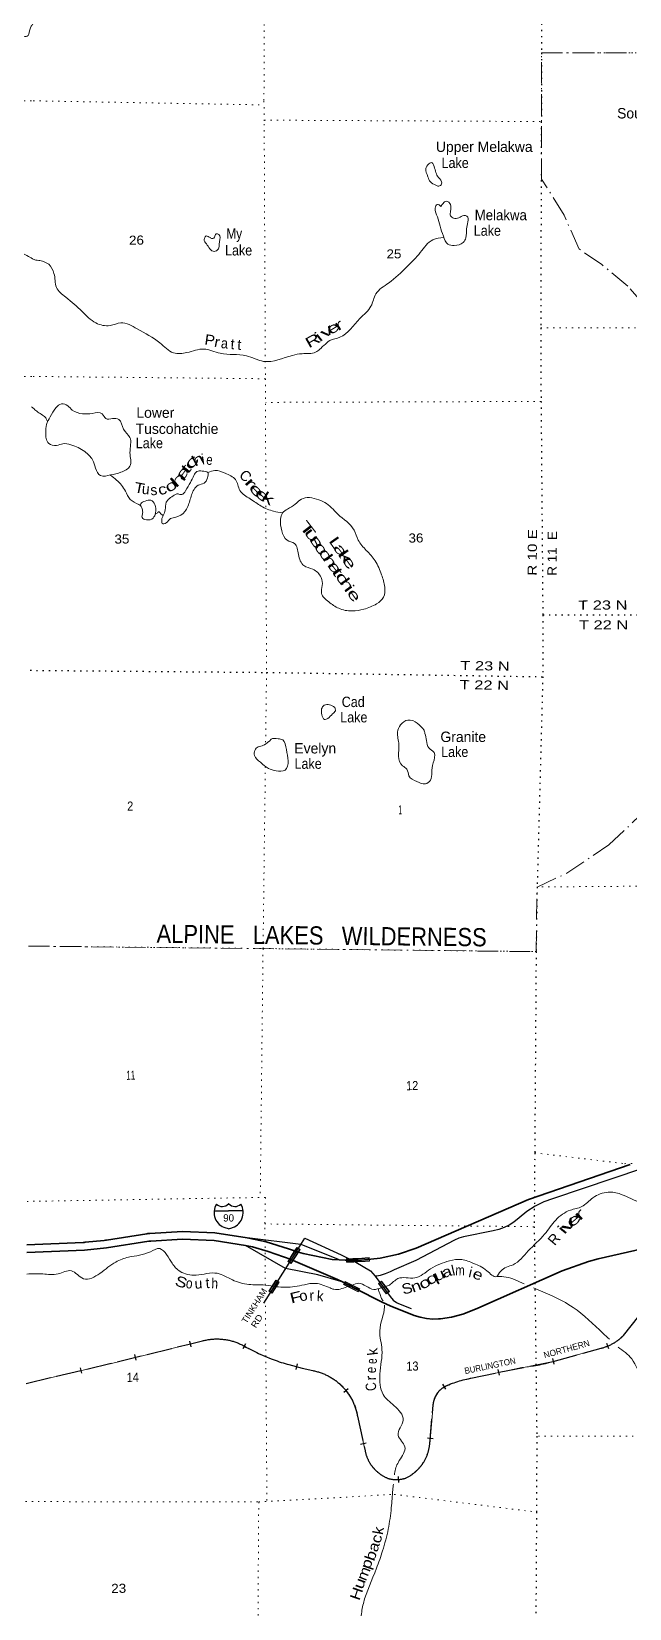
# Model space of a CAD drawing. Header units: feet. Extents: x -252966 to 4, y -183309 to 1368.
# Drawn here: x -124436 to -112947, y -44590 to -14257 of the extents above; entities that cross this region are included whole.
import ezdxf
from ezdxf.enums import TextEntityAlignment as Align

# ---------------------------------------------------------------- set-up
doc = ezdxf.new("R2010")
doc.units = ezdxf.units.FT
doc.header["$LTSCALE"] = 80
for name, pattern in [('DOT_DASHED', [7.7, 5, -1.2, 0.3, -1.2]), ('DOTTED', [1.5, 0.3, -1.2]), ('LONG_DASHED', [7.5, 6, -1.5])]:
    doc.linetypes.add(name, pattern=pattern)
for name, color, linetype, lineweight in [('15', 7, 'Continuous', 25), ('18', 7, 'Continuous', 35), ('19', 7, 'Continuous', 25), ('29', 7, 'Continuous', 25), ('30', 7, 'Continuous', 35), ('31', 7, 'Continuous', 13), ('34', 7, 'Continuous', 13), ('39', 7, 'Continuous', 13), ('41', 7, 'Continuous', 13), ('44', 7, 'DOT_DASHED', 13), ('55', 7, 'Continuous', 13), ('6', 7, 'DOTTED', 25), ('63', 7, 'Continuous', 25), ('7', 7, 'DOTTED', 13)]:
    doc.layers.add(name, color=color, linetype=linetype, lineweight=lineweight)

msp = doc.modelspace()

# ---------------------------------------------------------------- linework, layer by layer
at = {"layer": '15'}
for p, q in [((-120925.24, -36938.92), (-120648.83, -36938.92)), ((-120652.53, -36807.45), (-120649.63, -36804.54)), ((-120646.46, -36806.92), (-120649.89, -36804.54)), ((-120648.83, -37284.5), (-120712.72, -37266.54)), ((-120649.36, -37284.76), (-120585.73, -37266.02))]:
    msp.add_line(p, q, dxfattribs=at)
msp.add_lwpolyline([(-120373.47, -36938.92), (-120649.36, -36938.92), (-120648.83, -36938.92)], dxfattribs=at)
for centre, radius, start, end in [((-120622.61, -36974.02), 306.13, 148.44436, 254.43378), ((-120771.21, -36691.42), 165.66, 227.34246, 315.81166), ((-120527.52, -36691.42), 165.66, 224.18828, 312.69398), ((-120676.12, -36974.02), 306.13, 283.08085, 31.62485)]:
    msp.add_arc(centre, radius, start, end, dxfattribs=at)
at = {"layer": '18'}
for points in [[(-118523.35, -37883.33), (-118408.19, -37891.12), (-118380.84, -37892.97), (-118368.19, -37892.77), (-118142.64, -37889.28), (-118106.24, -37888.72), (-118102.64, -37888.53), (-118092.98, -37888.01), (-117737.16, -37848.48), (-117387.42, -37771.97), (-117047.59, -37659.33), (-114887.64, -36724.18), (-112932.74, -36051.06)], [(-124524.7, -37743.2), (-123415.67, -37698.02), (-122994.64, -37655.21), (-122179.25, -37527.72), (-122144.95, -37523.75), (-121536.35, -37487.22), (-120927.27, -37514.52), (-120324.37, -37605.33)], [(-124523.88, -37592.99), (-123445.58, -37549.11), (-123424.83, -37548.26), (-123405.58, -37546.31), (-123037.81, -37508.91), (-123015.43, -37506.64), (-122997.81, -37503.88), (-122222.42, -37382.65), (-122199.33, -37379.04), (-122182.42, -37377.08), (-122161.76, -37374.69), (-121537.49, -37337.23), (-120912.72, -37365.22), (-120294.3, -37458.38)], [(-119446.79, -37879.69), (-119889.63, -37722.77), (-120192.91, -37635.69), (-120324.37, -37605.33)], [(-119345.99, -37720.74), (-119495.7, -37670.86), (-119926.58, -37535.86), (-120294.3, -37458.38)], [(-118462.29, -38307.46), (-118203.15, -38440.5), (-117712.17, -38692.58), (-117530.29, -38775.8), (-117097.62, -38947.81), (-117083.4, -38952.6), (-116967.36, -38988.35), (-116848.21, -39011.77), (-116727.27, -39022.62), (-116619.03, -39020.96), (-116599.13, -39020.28), (-116579.03, -39017.64), (-116367.73, -38985.34), (-116148.88, -38927.97), (-115937.22, -38848.04), (-115861.67, -38816.55), (-114236.54, -38094.27), (-113734.47, -37914.96), (-113550.18, -37863.59), (-111716.25, -37445.51)], [(-118462.29, -38307.46), (-118556.01, -38259.33), (-119407.19, -37893.72), (-119446.79, -37879.69)], [(-118523.35, -37883.33), (-118657.64, -37874.24), (-119219.69, -37759.2), (-119305.44, -37734.25), (-119345.99, -37720.74)]]:
    msp.add_lwpolyline(points, dxfattribs=at)
at = {"layer": '19'}
for points in [[(-118462.29, -38307.46), (-118489.72, -38299.57), (-118933.12, -38172.03), (-119555.61, -38053.58), (-119558.49, -38053.03), (-120324.37, -37605.33)], [(-118523.35, -37883.33), (-118535.3, -37878.48), (-119255.98, -37586.25), (-119258.93, -37585.88), (-120294.3, -37458.38)]]:
    msp.add_lwpolyline(points, dxfattribs=at)
at = {"layer": '29'}
for p, q in [((-119345.99, -37720.74), (-119183.67, -37467.24)), ((-119446.79, -37879.69), (-119976.09, -38716.44)), ((-119345.99, -37720.74), (-119446.79, -37879.69))]:
    msp.add_line(p, q, dxfattribs=at)
for points in [[(-112693.47, -36125.24), (-114424.05, -36710.78), (-114589.28, -36771.19), (-114760.22, -36854.06), (-114921.5, -36954.3), (-115067.8, -37077.17), (-115167.38, -37158), (-115259.31, -37216.11), (-115356.82, -37264.29), (-115458.82, -37302.01), (-115564.21, -37328.87), (-116137.36, -37440.15), (-116227.72, -37469.76), (-116311.53, -37507.52), (-117053.5, -37898.13), (-117469.69, -38074.17), (-117543.83, -38113.13), (-117638.06, -38153.58), (-117736, -38183.97), (-117801.83, -38194.87), (-117835.58, -38194.97)], [(-119183.67, -37467.24), (-118487.03, -37784.39), (-118203.09, -37929.8), (-117920.3, -38092.8), (-117835.58, -38194.97)], [(-117835.58, -38194.97), (-117544.51, -38586.92), (-117485.35, -38660.19), (-117423.13, -38704.32), (-117385.91, -38723.87), (-117143.94, -38819.13)]]:
    msp.add_lwpolyline(points, dxfattribs=at)
at = {"layer": '31'}
for p, q in [((-119810.56, -38524.85), (-119873.95, -38484.76)), ((-119676.92, -38313.57), (-119810.56, -38524.85)), ((-117710.51, -38295.11), (-117560.69, -38495.24)), ((-117560.69, -38495.24), (-117620.73, -38540.19))]:
    msp.add_line(p, q, dxfattribs=at)
for points in [[(-119873.95, -38484.76), (-119740.3, -38273.48), (-119676.92, -38313.57)], [(-117620.73, -38540.19), (-117770.55, -38340.06), (-117710.51, -38295.11)]]:
    msp.add_lwpolyline(points, dxfattribs=at)
for points in [[(-119862.9, -38482.27), (-119737.81, -38284.52), (-119687.96, -38316.05), (-119813.04, -38513.8)], [(-117759.34, -38341.67), (-117712.11, -38306.31), (-117571.88, -38493.63), (-117619.11, -38528.99)]]:
    msp.add_lwpolyline(points, close=True, dxfattribs=at)
at = {"layer": '34'}
for p, q in [((-113062.99, -39339.66), (-112694.25, -38880.13)), ((-120073.08, -39683.6), (-119831.7, -39786.17)), ((-114520.27, -39871.74), (-113488.62, -39584.93)), ((-115996.24, -40163.42), (-115075.22, -39969.56)), ((-118174.63, -40890.98), (-118027.6, -41560.06))]:
    msp.add_line(p, q, dxfattribs=at)
for points in [[(-124538.48, -40260.44), (-122793.74, -39849.8), (-121408.09, -39505.46), (-121152.15, -39443.97)], [(-119489.11, -39899.72), (-119235.27, -39966.95), (-119032.45, -40015.56)], [(-116781.78, -41423.19), (-116717.22, -40681.07), (-116716.42, -40677.23)]]:
    msp.add_lwpolyline(points, dxfattribs=at)
for centre, radius, start, end in [((-120872.52, -40473.95), 1067.27, 61.79295, 105.18896), ((-113713.48, -38702.77), 910.36, 284.30009, 315.60544), ((-118684.88, -36591.84), 3389.11, 240.22166, 245.81996), ((-118926.57, -37628.9), 2339.46, 247.23843, 256.08646), ((-119229.27, -41066.41), 1069.13, 9.4445, 79.39193), ((-114532.52, -42676.1), 2760.42, 96.10262, 101.33822), ((-115063.1, -37900.89), 2044.23, 276.6609, 285.39907), ((-116238.41, -40767.79), 513.39, 110.33111, 136.24677), ((-115627.81, -42204.03), 2073.6, 100.23435, 112.36379), ((-116235, -40718.36), 483.17, 140.76553, 175.11638), ((-117599.56, -41342.41), 821.76, 295.86009, 354.35899), ((-117318.05, -41415.88), 724.05, 191.48553, 248.14775), ((-117423.72, -41546.05), 566.08, 253.1773, 288.81715)]:
    msp.add_arc(centre, radius, start, end, dxfattribs=at)
at = {"layer": '39'}
for points in [[(-125043.15, -14212.08), (-125039.02, -14194.02), (-124972.38, -14138.2), (-124931.78, -14072.15), (-124901.2, -14002.01), (-124821.55, -13801.55), (-124793.24, -13771.59), (-124746.95, -13755.84), (-124640.54, -13758.6), (-124620.7, -13794.92), (-124649.09, -13836.94), (-124653.32, -13869.07), (-124649.41, -13885.18), (-124621.41, -13903.47), (-124539.16, -13916.11), (-124529.14, -13918.19), (-124462.76, -13902.58), (-124446.87, -13928.83), (-124447.19, -13977.07), (-124423.39, -14021.46), (-124403.72, -14083.92), (-124415.99, -14118.01), (-124448.43, -14164.02), (-124475.07, -14246.25), (-124517.91, -14346.46), (-124620.32, -14345.73), (-124648.44, -14347.55), (-124948.21, -14431.87), (-125006.43, -14429.45), (-125032.35, -14401.12), (-125042.23, -14376.93), (-125043.74, -14300.53), (-125045.67, -14288.45), (-125043.15, -14212.08)], [(-116800.83, -16801.12), (-116859.78, -16894.58), (-116819.39, -17049), (-116771.75, -17148.96), (-116666.33, -17213.85), (-116611.82, -17231.17), (-116556.2, -17186.07), (-116558.76, -17147.86), (-116634.64, -17040.26), (-116672.19, -16944.18), (-116714.18, -16817.97), (-116738.83, -16780.08), (-116800.83, -16801.12)], [(-130357.21, -17328.63), (-130170.64, -17358.1), (-130070.36, -17376.9), (-130016.29, -17399.39), (-129886.4, -17496.8), (-129740.63, -17620.45), (-129612.6, -17695.74), (-129492.61, -17770.96), (-129304.2, -17824.56), (-129199.98, -17855.45), (-129131.94, -17892.12), (-129080.09, -17946.76), (-129020.14, -17991.41), (-128942.11, -18034.17), (-128838.16, -18105.27), (-128774.03, -18125.82), (-128723.84, -18128.19), (-128699.72, -18124.34), (-128587.19, -18113.07), (-128471, -18156.11), (-128366.89, -18203.08), (-128245.46, -18364.75), (-128193.75, -18441.51), (-128115.97, -18522.47), (-128071.97, -18548.91), (-128001.84, -18573.53), (-127851.71, -18644.95), (-127821.88, -18689.39), (-127785.87, -18709.74), (-127635.69, -18775.13), (-127483.58, -18852.59), (-127465.56, -18860.76), (-127345.45, -18917.9), (-127297.47, -18950.4), (-127205.34, -18987.24), (-127115.04, -18997.93), (-127046.65, -18980.32), (-126990.21, -18948.55), (-126859.17, -18871.08), (-126736.4, -18829.73), (-126668.11, -18828.2), (-126605.92, -18836.68), (-126429.54, -18888.18), (-126379.38, -18894.57), (-126280.85, -18875.16), (-126222.67, -18873.25), (-126200.66, -18872.09), (-126187.35, -18869.19), (-126161.28, -18869.77), (-126141.02, -18869.19), (-126047.7, -18844.64), (-125865.8, -18667.02), (-125811.09, -18593.02), (-125762.64, -18555.17), (-125653.93, -18513.72), (-125579.38, -18476.05), (-125539.15, -18466.29), (-125501.01, -18468.57), (-125404.84, -18501.41), (-125308.53, -18514.15), (-125286.46, -18516.32), (-125206.07, -18506.83), (-125149.95, -18523.31), (-125103.75, -18521.63), (-125071.56, -18511.8), (-124848.38, -18471.17), (-124729.94, -18476.02), (-124631.77, -18510.89), (-124419.59, -18626.95)], [(-116570.09, -17621.1), (-116528.73, -17562.12), (-116463.01, -17520.9), (-116387.72, -17586.23), (-116383.96, -17708.97), (-116382.61, -17803.57), (-116325.72, -17847.02), (-116225.33, -17841.53), (-116127.52, -17795.82), (-116069.08, -17807.04), (-116049.39, -17919.49), (-116075.62, -18052.73), (-116091.26, -18224.07), (-116142.23, -18313.39), (-116314.21, -18372.27), (-116435.13, -18347.87), (-116521.75, -18192.11), (-116584.72, -18003.8), (-116635.58, -17819.34), (-116680.13, -17654.92), (-116636.96, -17581.81), (-116570.09, -17621.1)], [(-121079.4, -18184.16), (-121000.5, -18221.26), (-120951.99, -18240.68), (-120920.25, -18212.03), (-120888.99, -18149.17), (-120834.6, -18158.44), (-120824.56, -18299.21), (-120866.4, -18464.89), (-120948.52, -18484.21), (-121027.93, -18410.89), (-121093.54, -18319.24), (-121118.23, -18279.34), (-121079.4, -18184.16)], [(-116514.4, -18218.26), (-116723.69, -18263.5), (-116965.38, -18506.59), (-117218.72, -18778.02), (-117575.9, -19095.27), (-117818.11, -19302.12), (-117913.16, -19541.05), (-118128.82, -19777.72), (-118511.51, -20137.61), (-118703.5, -20202.82), (-118816.75, -20293.05), (-118977.65, -20424.23), (-119236.44, -20454.18), (-119422.86, -20487.1), (-119975.84, -20601.86), (-120306.94, -20493.96), (-120812.02, -20444.97), (-121124.63, -20364.98), (-121451.22, -20432.16), (-121708.38, -20435.91), (-121970.31, -20246.48), (-122406.23, -19975.04), (-122721.34, -19860.87), (-122927.58, -19912.19), (-123199.58, -19861.81), (-123465.99, -19640.23), (-123779.35, -19367), (-123956.87, -19178.35), (-124004.92, -18909.3), (-124102.04, -18728.97)], [(-124102.04, -18728.97), (-124205.67, -18681.12), (-124299.05, -18659.14), (-124355.81, -18651.82), (-124385.1, -18640.83), (-124419.59, -18626.95)], [(-124435.78, -21473.23), (-124371.38, -21531.02), (-124296.31, -21589.62), (-124204.76, -21650.04), (-124153.49, -21704.97), (-124131.52, -21758.07)], [(-124160.13, -21973.46), (-124148.27, -21818.28), (-124076.06, -21668.26), (-123968.01, -21495.57), (-123860.58, -21419.52), (-123741.5, -21456.03), (-123653.9, -21539.3), (-123453.97, -21608.85), (-123269.19, -21602.13), (-123076.12, -21613.4), (-123006.55, -21700.96), (-122879.95, -21701.12), (-122759.14, -21717.48), (-122666.01, -21907.36), (-122547.24, -22062.65), (-122545.03, -22358.54), (-122545.37, -22616.22), (-122718.52, -22733.49), (-122916.7, -22786.71), (-123109.43, -22799.59), (-123205.92, -22656.06), (-123266.51, -22493.88), (-123411.43, -22336.96), (-123678.55, -22205.99), (-123833.56, -22186.11), (-123955.69, -22218.09), (-124106.91, -22182.04), (-124156.51, -22086.14), (-124160.13, -21973.46)], [(-121906.81, -23569.15), (-121866.2, -23457.84), (-121846.17, -23312.6), (-121808.75, -23259.71), (-121717.3, -23189.93), (-121621.41, -23150.29), (-121548.86, -23165.33), (-121475.59, -23089.78), (-121383.43, -22929.4), (-121315.01, -22795.54), (-121257.83, -22718.21), (-121157.47, -22710.7), (-121046.54, -22739.28), (-121055.09, -22844.08), (-121121.99, -22943.7), (-121235.93, -22985.63), (-121313.19, -23063.25), (-121394.5, -23279.84), (-121489.99, -23488.58), (-121663.26, -23597.8), (-121765.35, -23625.46), (-121848.58, -23707.2), (-121926.76, -23720.42), (-121933.48, -23672.2), (-121930.15, -23623.84), (-121906.81, -23569.15)], [(-121045.68, -22739.87), (-120914.48, -22699.1), (-120716.76, -22754.6), (-120516.08, -22876.48), (-120432.76, -23082.61), (-120233.49, -23246.78), (-120024.51, -23386.66), (-119784, -23483.81), (-119616.78, -23513.57)], [(-122920.43, -22790.77), (-122800.75, -22885.67), (-122632.96, -23096.61), (-122540.25, -23256.3), (-122374.07, -23354.53), (-122339.63, -23374.16)], [(-122339.6, -23376.17), (-122336.1, -23339.88), (-122250.4, -23290.32), (-122144.17, -23270.65), (-122068.6, -23356.11), (-122052.3, -23512.89), (-122101.06, -23616.27), (-122229.18, -23650.35), (-122312.22, -23605.26), (-122305.1, -23540.74), (-122304.24, -23460.2), (-122339.63, -23374.16)], [(-119616.78, -23513.57), (-119517.31, -23443.68), (-119369.93, -23350.94), (-119280.64, -23271.12), (-119142.7, -23220.8), (-118959.36, -23254.35), (-118799.75, -23314.43), (-118553.41, -23538.31), (-118237.52, -23847.74), (-118158.42, -24039.84), (-118002.88, -24236.87), (-117833.23, -24437.71), (-117710.84, -24705.68), (-117649.16, -24944.33), (-117670.51, -25137.9), (-117805.35, -25264.68), (-118051.03, -25368.92), (-118275.62, -25402.4), (-118533.55, -25351.81), (-118726.25, -25225.78), (-118865.23, -25062.74), (-118849.27, -24913.54), (-118873.61, -24756.87), (-119030.58, -24600.13), (-119202.38, -24530.17), (-119307.92, -24316.31), (-119383.29, -24104.02), (-119524.85, -24041.67), (-119627.91, -23859.99), (-119651.22, -23634.86), (-119616.78, -23513.57)], [(-122059.11, -23533.13), (-122033.99, -23528.73), (-121996.3, -23493.96), (-121955.66, -23525.57), (-121906.81, -23569.15)], [(-118608.81, -27259.29), (-118710.04, -27206.42), (-118810.38, -27215.93), (-118861.67, -27283.12), (-118856.01, -27397.78), (-118808.51, -27487.67), (-118740.43, -27470.57), (-118653.27, -27382.74), (-118597.88, -27321.54), (-118608.81, -27259.29)], [(-116894.55, -27693.25), (-117023.05, -27560.25), (-117204.75, -27500.5), (-117346.08, -27595.16), (-117402.42, -27730.86), (-117376.87, -27972.06), (-117383.75, -28193.6), (-117306.75, -28379.69), (-117223.43, -28444.9), (-117185.4, -28575.2), (-117031.1, -28685.68), (-116867.73, -28727.58), (-116770.23, -28659.73), (-116744.23, -28510.38), (-116716.74, -28324.78), (-116701.5, -28125.26), (-116799.2, -28038.11), (-116849.46, -27895.91), (-116875.52, -27759.4), (-116894.55, -27693.25)], [(-119896.11, -27925.34), (-119875.47, -27915.93), (-119833.91, -27871.04), (-119697.41, -27860.99), (-119608.69, -27881.84), (-119539.72, -28068.05), (-119504.45, -28286.96), (-119564.23, -28462.97), (-119736.84, -28477.57), (-119884.16, -28433.42), (-120038.6, -28312.88), (-120150.97, -28183.67), (-120146.35, -28084.96), (-120079.02, -28015.53), (-119980.98, -27985.92), (-119896.11, -27925.34)], [(-109942.7, -33678.27), (-110004.49, -33853.35), (-110024.61, -34274.38), (-110130.08, -34628.21), (-110314.42, -34946.95), (-110339.45, -35164.73), (-110359.45, -35452.89), (-110524.42, -35580.11), (-110642.75, -35909.32), (-110771.13, -36034.64), (-111146.51, -36485.01), (-111562.18, -36927.92), (-111851.77, -37052.93), (-112216.28, -36856.94), (-112494.05, -36824.76), (-112721.68, -36785.81), (-113115.89, -36620.45), (-113357.58, -36581.71), (-113647.4, -36690.62), (-113864.04, -36858.85), (-114082.08, -36928.47), (-114362.72, -37117.77), (-114575.88, -37388.62), (-114892.76, -37713.33), (-115182.38, -37977.24), (-115419.77, -38099.48), (-115506.67, -38205.43), (-115685.11, -38093.29), (-115940.32, -37952.07), (-116170.47, -37876.92), (-116405.19, -37904.5), (-116768.72, -38058.78), (-117071.71, -38230.29), (-117395.03, -38245.07), (-117560.06, -38368.27), (-117712.22, -38417.59)], [(-119734.16, -38403.66), (-119945.32, -38368.86), (-120260.98, -38357.37), (-120577.72, -38269.39), (-120866.89, -38142.76), (-121274.33, -38176.89), (-121582.78, -38106.91), (-121735.73, -37950.11), (-121842.61, -37782.57), (-121972.86, -37667.71), (-122152.84, -37728.72), (-122571.33, -37833.47), (-122817.19, -37925.64), (-123121.53, -38143.46), (-123439.57, -38246.75), (-123670.81, -38095.12), (-123927.17, -38155.23), (-124220.55, -38155.48), (-124527.21, -38157.28)], [(-115485.96, -38206.19), (-115317.65, -38214.75), (-114972.1, -38347.8)], [(-118270.15, -38371.08), (-118378.55, -38405.15), (-118625.76, -38450.68), (-118697.33, -38424.66), (-118979.21, -38336.64), (-119191.86, -38361.89), (-119380.73, -38399.15), (-119734.16, -38403.66)], [(-117712.22, -38417.59), (-117860.27, -38453.17), (-118150.86, -38333.58), (-118270.15, -38371.08)], [(-117678.79, -38675.32), (-117716.27, -38613.58), (-117744.74, -38529.82), (-117765.88, -38474.52), (-117769.95, -38450.12), (-117774.01, -38438.73)], [(-114792.97, -38423.85), (-114434.34, -38576.28), (-114031.28, -38797.88), (-113455.51, -39294.76), (-113329.22, -39410.93)], [(-117462.17, -42018.92), (-117456.46, -41966.14), (-117369.19, -41745.44), (-117262.45, -41480.17), (-117390.23, -41256.57), (-117293.91, -40965.28), (-117470.66, -40690.06), (-117678.71, -40473.67), (-117742.61, -40080.04), (-117703.12, -39608.4), (-117744.4, -39250.67), (-117699.48, -39018.51), (-117652.5, -38790.35), (-117652.59, -38752.64)], [(-113164.9, -39560.84), (-112903.86, -39789.97), (-112679.19, -40185.28), (-112558.27, -40334.83), (-112407.47, -40638.29), (-112116.9, -41004.45), (-111886.8, -41216.49), (-111483.63, -41587.05), (-111285.82, -41930.41), (-111101.87, -42288.07), (-110922.85, -42722.3), (-110807.32, -43213.81), (-110780.71, -43811.31), (-110763.34, -44183.48), (-110687.45, -44572.91), (-110794.82, -44793.9), (-110786.35, -44964.89), (-110860.08, -45149.15), (-110937.09, -45385.81), (-110899.74, -45580.39)], [(-118465.57, -45542.29), (-118389.93, -45412.07), (-118339.47, -45286.52), (-118313.7, -45121.07), (-118133.4, -44941.29), (-118101.83, -44759.65), (-118059.44, -44491.29), (-117807.83, -43817.27), (-117690.07, -43479.36), (-117581.47, -43063.08), (-117523.04, -42651.56), (-117493.74, -42310.92), (-117481.3, -42195.91)]]:
    msp.add_spline(points, degree=3, dxfattribs=at)
at = {"layer": '44'}
for points in [[(-112671, -19510), (-112975, -19155), (-113478, -18738), (-113913, -18442), (-114204, -17790), (-114633.71, -17096.03), (-114634.92, -14665.83), (-105075.51, -14683.3)], [(-124492.28, -31848.63), (-114739.82, -31955.7), (-114721.22, -30714.02), (-114153, -30449), (-113341, -29903), (-111837, -28480)]]:
    msp.add_lwpolyline(points, dxfattribs=at)
at = {"layer": '55'}
for p, q in [((-119447.62, -37953.94), (-119510.45, -37912.66)), ((-119340.72, -37646.55), (-119277.27, -37685.45)), ((-119338.11, -37657.53), (-119288.26, -37688.1)), ((-118386.26, -37925.99), (-118384.98, -37859.95)), ((-117947.92, -37839.99), (-117939.88, -37906.99))]:
    msp.add_line(p, q, dxfattribs=at)
for points in [[(-119340.72, -37646.55), (-119393, -37731), (-119445, -37813), (-119493, -37887), (-119510.45, -37912.66)], [(-119499.26, -37910.43), (-119486.34, -37891.43), (-119438.27, -37817.32), (-119386.22, -37735.25), (-119338.11, -37657.53)], [(-119288.26, -37688.1), (-119344.79, -37780.76), (-119406.71, -37877.64), (-119449.89, -37942.87), (-119499.26, -37910.43)], [(-119277.27, -37685.45), (-119338, -37785), (-119400, -37882), (-119447.62, -37953.94)], [(-118386.26, -37925.99), (-118339, -37927), (-118241, -37927), (-118172, -37924), (-118026, -37916), (-117939.88, -37906.99)], [(-118384.98, -37859.95), (-118308, -37862), (-118261, -37861), (-118206, -37860), (-118160, -37858), (-118027, -37848), (-117947.92, -37839.99)], [(-117947, -37901), (-118023, -37909), (-118144, -37915), (-118172.33, -37916.01), (-118241.17, -37919), (-118338.91, -37919), (-118378.11, -37918.16), (-118377.14, -37868.16)], [(-118377.14, -37868.16), (-118308.02, -37870), (-118260.84, -37869), (-118205.75, -37868), (-118159.6, -37865.99), (-118029, -37857), (-117955, -37850), (-117947, -37901)]]:
    msp.add_lwpolyline(points, dxfattribs=at)
for points in [[(-118410.31, -38297.46), (-118130.72, -38443.19), (-118160.75, -38500.83), (-118440.35, -38355.1)], [(-118406.91, -38308.25), (-118140, -38447), (-118164, -38490), (-118429.55, -38351.7)]]:
    msp.add_lwpolyline(points, close=True, dxfattribs=at)
at = {"layer": '6'}
for p, q in [((-114626.81, -11704.31), (-114634.92, -14665.83)), ((-114634.92, -14665.83), (-114640.16, -15988.5)), ((-114640.16, -15988.5), (-114642, -16614.36))]:
    msp.add_line(p, q, dxfattribs=at)
for points in [[(-114643.14, -16998.58), (-114651.85, -19956.45), (-114645.72, -21371.56), (-114611.23, -25477.74), (-114612.34, -26667.49), (-114721.41, -30711.34), (-114739.82, -31955.7), (-114766.99, -35825.23), (-114776.84, -37246.61), (-114727.4, -41274.06), (-114732.66, -42735.64), (-114749.92, -45560.87)], [(-114611.23, -25477.74), (-110433.62, -25469.09), (-105100.52, -25461.7), (-99792.63, -25519.09), (-96934.87, -25540.56)], [(-124463.08, -26543.49), (-119920.61, -26583.93), (-114612.34, -26667.49)]]:
    msp.add_lwpolyline(points, dxfattribs=at)
at = {"layer": '63'}
for p, q in [((-122424.97, -39813.29), (-122451.65, -39705.94)), ((-121370.98, -39554.25), (-121396.82, -39446.7)), ((-120372.33, -39592.47), (-120317.94, -39496.15)), ((-113339.64, -39593.99), (-113382.88, -39492.18)), ((-123467.64, -40066.05), (-123492.98, -39958.38)), ((-119352.27, -39994.01), (-119323.95, -39887.08)), ((-115444.41, -40104.61), (-115467.19, -39996.37)), ((-114391.19, -39891.38), (-114420.81, -39784.81)), ((-116474.55, -40373.19), (-116531.4, -40278.31)), ((-118437.69, -40430.19), (-118351.66, -40360.66)), ((-118113.95, -41428.54), (-118005.92, -41404.8)), ((-116716.88, -41324.61), (-116827.08, -41315.03)), ((-117376.85, -42163.83), (-117385, -42053.52))]:
    msp.add_line(p, q, dxfattribs=at)
at = {"layer": '63', "linetype": 'LONG_DASHED'}
msp.add_line((-115451.22, -40045.74), (-114413.94, -39841.19), dxfattribs=at)
for points in [[(-113223.54, -39468.8), (-113210.19, -39460.1), (-113197.1, -39451.15), (-113184.13, -39442.08), (-113171.25, -39432.68), (-113158.61, -39423.16), (-113146.12, -39413.39), (-113133.82, -39403.29), (-113121.71, -39393.13), (-113109.74, -39382.72), (-113097.95, -39371.99), (-113086.36, -39361.19), (-113074.97, -39350.2), (-113063.81, -39338.93), (-112695.1, -38879.44)], [(-124538.56, -40260.13), (-122793.99, -39848.74), (-121408.35, -39504.4), (-121152.41, -39442.91), (-121134.36, -39438.12), (-121116.28, -39433.76), (-121098.12, -39429.72), (-121079.8, -39425.85), (-121061.46, -39422.42), (-121043.15, -39419.33), (-121024.68, -39416.43), (-121006.19, -39413.95), (-120987.73, -39411.82), (-120969.08, -39409.96), (-120950.56, -39408.48), (-120931.98, -39407.2), (-120913.29, -39406.33), (-120894.71, -39405.83), (-120876.06, -39405.62), (-120857.45, -39405.68), (-120838.72, -39406.13), (-120820.15, -39406.84), (-120801.47, -39407.97), (-120782.93, -39409.36), (-120764.32, -39411.05), (-120745.82, -39413.11), (-120727.36, -39415.52), (-120708.93, -39418.16), (-120690.49, -39421.23), (-120672.1, -39424.54), (-120653.83, -39428.22), (-120635.61, -39432.12), (-120617.48, -39436.51), (-120599.4, -39441.11), (-120581.48, -39445.99), (-120563.57, -39451.2), (-120545.78, -39456.78), (-120528.01, -39462.69), (-120510.42, -39468.77), (-120492.92, -39475.31), (-120475.58, -39482.11), (-120458.28, -39489.15), (-120441.23, -39496.48), (-120424.17, -39504.25), (-120407.31, -39512.18), (-120390.65, -39520.49), (-120374.07, -39528.95), (-120367.53, -39532.47), (-120315.89, -39561.63), (-120263.88, -39589.44), (-120211.37, -39616.36), (-120158.23, -39642.87), (-120104.7, -39668.04), (-120072.63, -39682.6), (-119831.27, -39785.16), (-119793.45, -39800.77), (-119755.48, -39815.44), (-119717.23, -39829.46), (-119678.59, -39843.13), (-119639.81, -39855.86), (-119600.97, -39867.84), (-119561.72, -39879.49), (-119522.35, -39890.18), (-119488.83, -39898.66), (-119235, -39965.89), (-119032.21, -40014.49), (-119014.84, -40017.86), (-118996.61, -40021.77), (-118978.45, -40026.02), (-118960.34, -40030.49), (-118942.27, -40035.41), (-118924.27, -40040.55), (-118906.43, -40046.05), (-118888.66, -40051.77), (-118871.03, -40057.95), (-118853.48, -40064.35), (-118836.1, -40071.01), (-118818.77, -40078.01), (-118801.6, -40085.35), (-118784.49, -40093.02), (-118767.56, -40100.84), (-118750.78, -40109.11), (-118734.18, -40117.64), (-118717.64, -40126.39), (-118701.38, -40135.4), (-118685.17, -40144.85), (-118669.14, -40154.45), (-118653.37, -40164.41), (-118637.71, -40174.5), (-118622.17, -40185.04), (-118606.94, -40195.74), (-118591.88, -40206.69), (-118576.87, -40217.97), (-118562.26, -40229.54), (-118547.74, -40241.23), (-118533.46, -40253.28), (-118519.27, -40265.56), (-118505.48, -40278.03), (-118491.85, -40290.84), (-118478.42, -40303.79), (-118465.15, -40317)], [(-114413.94, -39841.19), (-113488.9, -39583.87), (-113484.16, -39582.66), (-113468.89, -39578.51), (-113453.63, -39574.1), (-113438.45, -39569.51), (-113423.39, -39564.52), (-113408.39, -39559.35), (-113393.47, -39553.86), (-113378.61, -39548.17), (-113363.96, -39542.16), (-113349.35, -39535.97), (-113334.89, -39529.52), (-113320.5, -39522.73), (-113306.3, -39515.77), (-113292.1, -39508.55), (-113278.16, -39501.07), (-113264.23, -39493.34), (-113250.56, -39485.35), (-113236.94, -39477.17), (-113223.52, -39468.79)], [(-118465.15, -40317), (-118452.28, -40330.48), (-118439.46, -40344.18), (-118426.96, -40358.06), (-118414.74, -40372.18), (-118402.81, -40386.48), (-118391.07, -40401.01), (-118379.51, -40415.69), (-118368.34, -40430.65), (-118357.37, -40445.75), (-118346.68, -40461.11), (-118336.18, -40476.62), (-118326.09, -40492.3), (-118316.19, -40508.12), (-118306.58, -40524.1), (-118297.26, -40540.34), (-118288.26, -40556.63), (-118279.43, -40573.18), (-118271.02, -40589.79), (-118262.79, -40606.64), (-118254.99, -40623.57), (-118247.38, -40640.64), (-118240.08, -40657.76), (-118233.06, -40675.15), (-118226.47, -40692.6), (-118220.09, -40710.1), (-118213.99, -40727.85), (-118208.23, -40745.55), (-118202.76, -40763.42), (-118197.69, -40781.45), (-118192.87, -40799.41), (-118188.33, -40817.54), (-118184.2, -40835.84), (-118180.31, -40854.06), (-118176.72, -40872.35), (-118173.55, -40890.77), (-118026.52, -41559.83), (-118023.93, -41572.23), (-118021.07, -41584.49), (-118018, -41596.7), (-118014.76, -41608.95), (-118011.27, -41621.08), (-118007.58, -41633.1), (-118003.72, -41645.15), (-117999.61, -41657.07), (-117995.28, -41668.88), (-117990.74, -41680.72), (-117986.02, -41692.38), (-117981.15, -41704), (-117975.99, -41715.57), (-117970.65, -41726.95), (-117965.1, -41738.3), (-117959.43, -41749.53), (-117953.47, -41760.71), (-117947.39, -41771.72), (-117941.04, -41782.68), (-117934.57, -41793.46), (-117927.88, -41804.2), (-117921.02, -41814.76), (-117913.95, -41825.2), (-117906.76, -41835.55), (-117899.3, -41845.76), (-117891.71, -41855.88), (-117883.93, -41865.8), (-117876.04, -41875.64), (-117867.89, -41885.26), (-117859.6, -41894.8), (-117851.21, -41904.15), (-117842.62, -41913.4), (-117833.84, -41922.46), (-117824.86, -41931.41), (-117815.86, -41940.2), (-117806.58, -41948.79), (-117797.2, -41957.21), (-117787.69, -41965.54), (-117778.08, -41973.62), (-117768.2, -41981.56), (-117758.28, -41989.36), (-117748.19, -41996.9), (-117738.04, -42004.36), (-117727.64, -42011.62), (-117717.22, -42018.65), (-117706.67, -42025.5), (-117695.93, -42032.25), (-117685.11, -42038.68), (-117674.23, -42045.03), (-117663.18, -42051.12), (-117652.01, -42057.11), (-117640.82, -42062.8), (-117629.44, -42068.31), (-117618.03, -42073.67), (-117606.5, -42078.85), (-117594.88, -42083.72), (-117587.18, -42086.88), (-117581.18, -42088.69), (-117571.7, -42091.3), (-117562.11, -42093.83), (-117552.54, -42096.17), (-117542.91, -42098.33), (-117533.29, -42100.3), (-117523.6, -42102.13)], [(-116703.02, -40593.95), (-116700.76, -40585.83), (-116698.42, -40577.73), (-116695.88, -40569.63), (-116693.21, -40561.65), (-116690.39, -40553.67), (-116687.47, -40545.75), (-116684.37, -40537.86), (-116681.18, -40530.06), (-116677.79, -40522.28), (-116674.31, -40514.61), (-116670.69, -40506.95), (-116666.94, -40499.4), (-116663.05, -40491.9), (-116659.06, -40484.46), (-116654.88, -40477.1), (-116650.61, -40469.78), (-116646.2, -40462.57), (-116641.7, -40455.43), (-116637.02, -40448.39), (-116632.24, -40441.41), (-116627.38, -40434.53), (-116622.37, -40427.72), (-116617.23, -40421.02), (-116611.95, -40414.38), (-116610.07, -40412.03), (-116604.3, -40406.11), (-116597.93, -40399.75), (-116591.44, -40393.55), (-116584.88, -40387.45), (-116578.2, -40381.47), (-116571.39, -40375.59), (-116564.5, -40369.86), (-116557.5, -40364.19), (-116550.42, -40358.71), (-116543.21, -40353.3), (-116535.93, -40348.08), (-116528.56, -40342.94), (-116521.14, -40337.94), (-116513.57, -40333.04), (-116505.93, -40328.34), (-116498.25, -40323.75), (-116490.42, -40319.26), (-116482.59, -40314.93), (-116474.65, -40310.73), (-116466.6, -40306.7), (-116458.56, -40302.78), (-116450.41, -40299), (-116442.15, -40295.38), (-116433.9, -40291.89), (-116425.59, -40288.54), (-116417.19, -40285.37), (-116383.55, -40271.75), (-116349.77, -40258.98), (-116315.75, -40246.78), (-116281.39, -40234.88), (-116246.89, -40223.83), (-116212.37, -40213.44), (-116177.48, -40203.34), (-116142.47, -40194.11), (-116107.42, -40185.51), (-116071.93, -40177.42), (-116036.6, -40170.07), (-116001.1, -40163.09), (-115996.44, -40162.34), (-115451.22, -40045.74)], [(-117523.6, -42102.13), (-117513.88, -42103.83), (-117504.14, -42105.29), (-117494.37, -42106.61), (-117484.56, -42107.75), (-117474.73, -42108.75), (-117464.91, -42109.53), (-117455.07, -42110.18), (-117445.24, -42110.65), (-117435.36, -42110.93), (-117425.54, -42111.03), (-117415.64, -42111.01), (-117405.82, -42110.76), (-117395.92, -42110.38), (-117386.1, -42109.77), (-117376.25, -42109.04), (-117366.47, -42108.16), (-117356.64, -42107.07), (-117346.88, -42105.78), (-117337.14, -42104.37), (-117327.36, -42102.77), (-117317.69, -42101.02), (-117308.02, -42099.1), (-117298.37, -42096.94), (-117288.81, -42094.71), (-117279.25, -42092.28), (-117269.71, -42089.63), (-117260.25, -42086.88), (-117250.86, -42083.98), (-117241.54, -42080.86), (-117235.2, -42077.8), (-117222.44, -42071.31), (-117209.74, -42064.56), (-117197.18, -42057.72), (-117184.77, -42050.54), (-117172.5, -42043.17), (-117160.28, -42035.63), (-117148.31, -42027.91), (-117136.38, -42019.86), (-117124.6, -42011.7), (-117113.06, -42003.27), (-117101.57, -41994.76), (-117090.23, -41985.9), (-117079.11, -41976.93), (-117068.15, -41967.8), (-117057.24, -41958.4), (-117046.65, -41948.8), (-117036.13, -41939.12), (-117025.82, -41929.18), (-117015.59, -41919.05), (-117005.67, -41908.82), (-116995.89, -41898.32), (-116986.28, -41887.72), (-116976.8, -41876.95), (-116967.63, -41865.98), (-116958.53, -41854.84), (-116949.67, -41843.59), (-116941.04, -41832.16), (-116932.64, -41820.62), (-116924.39, -41808.9), (-116916.29, -41797.08), (-116908.51, -41785.07), (-116900.88, -41772.96), (-116893.48, -41760.65), (-116886.24, -41748.26), (-116879.31, -41735.75), (-116872.54, -41723.14), (-116866.01, -41710.43), (-116859.71, -41697.53), (-116853.64, -41684.61), (-116847.73, -41671.49), (-116842.15, -41658.36), (-116836.71, -41645.04), (-116831.59, -41631.7), (-116826.64, -41618.24), (-116821.93, -41604.77), (-116817.44, -41591.12), (-116813.29, -41577.43), (-116809.29, -41563.72), (-116805.53, -41549.83), (-116802.02, -41535.98), (-116798.75, -41522.05), (-116795.79, -41507.98), (-116793.01, -41493.99), (-116790.46, -41479.9), (-116788.23, -41465.69), (-116786.17, -41451.54), (-116784.37, -41437.37), (-116782.87, -41423.09), (-116718.31, -40680.91), (-116717.5, -40677.07), (-116716.74, -40668.7), (-116715.79, -40660.32), (-116714.67, -40651.96), (-116713.47, -40643.57), (-116712.08, -40635.22), (-116710.55, -40626.95), (-116708.91, -40618.63), (-116707.09, -40610.38), (-116705.13, -40602.18), (-116703.02, -40593.95)]]:
    msp.add_lwpolyline(points, dxfattribs=at)
at = {"layer": '7'}
for p, q in [((-124402.81, -15589.53), (-119971.91, -15667.75)), ((-119963.7, -15961.54), (-114640.16, -15988.5)), ((-119942.94, -20935.55), (-124431.98, -20891.16)), ((-114645.72, -21371.56), (-119936.45, -21390.42)), ((-119933.27, -23382.7), (-119920.61, -26583.93)), ((-119920.61, -26583.93), (-119937.94, -27961.09)), ((-119943.27, -36681.87), (-124519.3, -36760.25)), ((-119943.27, -36681.87), (-119951.75, -37267.62)), ((-119951.75, -37267.62), (-119943.1, -38439.02)), ((-114776.84, -37246.61), (-119950.04, -37193.29)), ((-119941.57, -38646.05), (-119912.86, -42533.07)), ((-120070.64, -42541.8), (-120089.51, -45533.17))]:
    msp.add_line(p, q, dxfattribs=at)
for points in [[(-119895.98, 318.1), (-119905.56, -41.25), (-119929.86, -5432.45), (-119944.34, -10224.15), (-119948.28, -10759.33), (-119970.2, -15593.42), (-119965.41, -16035.87), (-119942.94, -20935.55), (-119934.76, -23005.58)], [(-101588.1, -14682.81), (-105075.51, -14683.3), (-110414.92, -14670.66), (-114634.92, -14665.83)], [(-136133.71, -15414.39), (-130736.48, -15514.83), (-125421.33, -15576.49), (-124402.81, -15589.53)], [(-114651.85, -19956.45), (-110445.97, -19957.46), (-105100.67, -19959.95), (-101553.15, -19971.36)], [(-124431.98, -20891.16), (-124858.22, -20887.79), (-125165.22, -20885.36)], [(-119943.4, -28394.3), (-119987.47, -31895.41), (-120041.72, -36683.31)], [(-93363.91, -30665.28), (-94558.84, -30662.6), (-99890.27, -30645.82), (-105108.56, -30671.67), (-110526.03, -30680.3), (-114721.41, -30711.34)], [(-124492.28, -31848.63), (-119987.47, -31895.41), (-114739.82, -31955.7)], [(-114766.99, -35825.23), (-113039.9, -36034.32), (-110456.48, -35975.69), (-106338.81, -35953.91)], [(-109777.87, -41230.69), (-110473.27, -41276.38), (-114727.4, -41274.06)], [(-124551.07, -42534.13), (-120070.64, -42541.8), (-117466.42, -42395.07), (-114732.66, -42735.64)]]:
    msp.add_lwpolyline(points, dxfattribs=at)

# ---------------------------------------------------------------- texts
at = {"layer": '15'}
msp.add_text('90', height=140, dxfattribs=at).set_placement((-120649.17, -37147.03), align=Align.CENTER)
at = {"layer": '30'}
for s, width, p in [('TINKHAM', 1.05, (-120306.95, -39120.36)), ('RD', 1.15, (-120127.3, -39205.44))]:
    msp.add_text(s, height=120, rotation=57.611, dxfattribs=dict(at, width=width)).set_placement(p)
at = {"layer": '41'}
for s, p in [('Source', (-113184.01, -15928.99)), ('Upper Melakwa', (-116665.88, -16572.29)), ('Lower', (-122421.67, -21687.45)), ('Tuscohatchie', (-122435.91, -21996.95)), ('Granite', (-116579.11, -27923.1)), ('Evelyn', (-119386.08, -28143.67))]:
    msp.add_text(s, height=200, dxfattribs=at).set_placement(p)
for s, width, p in [('Lake', 0.9, (-116556.98, -16882.49)), ('Melakwa', 0.95, (-115920.26, -17886.17)), ('My', 0.85, (-120692.74, -18243.69)), ('Lake', 0.9, (-115938.05, -18185.01)), ('Lake', 0.9, (-120717.65, -18563.89)), ('Lake', 0.9, (-122433.19, -22271.81)), ('Cad', 0.9, (-118475.32, -27250.71)), ('Lake', 0.9, (-118503.78, -27545.98)), ('Lake', 0.9, (-116564.88, -28211.26)), ('Lake', 0.9, (-119382.52, -28438.94))]:
    msp.add_text(s, height=200, dxfattribs=dict(at, width=width)).set_placement(p)
for s, rotation, width, p in [('v', 35.794, 1.8, (-118807.01, -20168.55)), ('e', 31.25, 1.5, (-118689.58, -20097.61)), ('r', 31.217, 1.7, (-118547.09, -20022.74)), ('P', 352.072, 1.1, (-121120.24, -20275.13)), ('r', 349.026, 1.1, (-120936.28, -20315.16)), ('a', 356.377, 0.9, (-120801.63, -20346.64)), ('R', 29.303, 1.45, (-119106.38, -20353.92)), ('i', 39.064, 1.65, (-118896.26, -20236.88)), ('c', 48.936, 2.1, (-121383.12, -22709.43)), ('h', 28.463, 1.5, (-121292.6, -22629)), ('e', 355.5, 0.8, (-121083.31, -22587.25)), ('a', 51.706, 1.85, (-121537.26, -22910.25)), ('t', 51.717, 1.7, (-121432.54, -22775.08)), ('T', 348.849, 1.2, (-122479.15, -23115.85)), ('c', 16.082, 1.25, (-121977.47, -23181.2)), ('o', 30.855, 1.5, (-121806.01, -23135.54)), ('h', 41.805, 2, (-121665.72, -23045.72)), ('r', 310.578, 2.05, (-120358.7, -22932.66)), ('e', 312.677, 1.95, (-120279.62, -23043.06)), ('e', 319.146, 1.85, (-120166.07, -23159.53)), ('k', 328.849, 1.7, (-120040.63, -23263.23)), ('T', 307.538, 1.95, (-119311.76, -23763.38)), ('u', 306.626, 1.85, (-119208.59, -23891.26)), ('s', 305.227, 1.9, (-119112.55, -24021.48)), ('c', 305.227, 1.85, (-119024.95, -24154.12)), ('o', 305.227, 1.65, (-118933.92, -24277.29)), ('L', 305.227, 1.7, (-118737.2, -24053.02)), ('a', 305.227, 1.75, (-118651.45, -24182.31)), ('k', 305.227, 1.85, (-118558.53, -24311.4)), ('h', 305.227, 1.75, (-118853.62, -24393.51)), ('a', 305.227, 1.75, (-118760.88, -24522.18)), ('e', 305.227, 1.65, (-118478.16, -24429.21)), ('t', 305.227, 1.6, (-118667.95, -24660.17)), ('c', 305.227, 1.85, (-118613.05, -24732.28)), ('h', 305.227, 1.75, (-118529.14, -24848.31)), ('i', 305.227, 1.5, (-118436.38, -24991.23)), ('e', 305.227, 1.65, (-118386.86, -25057.21))]:
    msp.add_text(s, height=200, rotation=rotation, dxfattribs=dict(at, width=width)).set_placement(p)
for s, rotation, p in [('t', 355.958, (-120616.28, -20364.46)), ('t', 356.46, (-120486.33, -20376.52)), ('i', 8.475, (-121157.86, -22587.32)), ('C', 315.98, (-120463.36, -22807.55)), ('u', 354.877, (-122323.63, -23149.4)), ('s', 3.505, (-122147.65, -23178.41))]:
    msp.add_text(s, height=200, rotation=rotation, dxfattribs=at).set_placement(p)
for s, rotation, width, p in [('e', 40.26, 1.85, (-113958.59, -37190.39)), ('r', 43.979, 2.2, (-113838.5, -37081.09)), ('i', 50.784, 1.65, (-114163.75, -37367.98)), ('v', 44.481, 2.2, (-114059.84, -37270.25)), ('S', 341.85, 1.25, (-121589.45, -38404.6)), ('q', 28.305, 1.55, (-116698.49, -38328.4)), ('u', 23.178, 1.45, (-116563.22, -38263.07)), ('a', 17.967, 1.25, (-116427.2, -38207.12)), ('m', 358.955, 0.8, (-116203.64, -38183.01)), ('e', 337.355, 1.25, (-115894.81, -38255.36)), ('o', 353.11, 0.85, (-121415.56, -38433.43)), ('h', 358.16, 0.85, (-120919.06, -38435.75)), ('F', 13.76, 1.4, (-119334.52, -38698.01)), ('o', 14.592, 1.05, (-119191.73, -38669.26)), ('k', 356.863, 0.95, (-118894.6, -38680.6)), ('S', 14.395, 1.15, (-117195.46, -38528.88)), ('n', 20.459, 1.3, (-117016.58, -38482.65)), ('o', 29.489, 1.45, (-116835.34, -38410.92)), ('e', 86.27, 0.8, (-117817.51, -40007.71)), ('e', 89.935, 0.7, (-117799.12, -39833.34)), ('C', 96.69, 0.85, (-117815.68, -40313.06)), ('k', 79.486, 1.1, (-117674.93, -43109.34)), ('a', 72.851, 1.2, (-117767.73, -43432.92)), ('c', 76.178, 1.2, (-117713.15, -43271.63)), ('p', 71.249, 1.25, (-117904.82, -43762.33)), ('b', 70.851, 1.25, (-117823.49, -43604.85)), ('m', 68.067, 1.15, (-117964.34, -43954.67)), ('H', 70.995, 1.25, (-118098.02, -44336.81)), ('u', 70.22, 1.35, (-118041.94, -44140.49))]:
    msp.add_text(s, height=200, rotation=rotation, dxfattribs=dict(at, width=width)).set_placement(p, align=Align.CENTER)
for s, rotation, p in [('R', 49.879, (-114319.82, -37549.57)), ('l', 13.335, (-116311.44, -38183.88)), ('i', 346.674, (-116022.08, -38218.09)), ('u', 4.291, (-121222.84, -38437.84)), ('t', 4.287, (-121047.23, -38428.64)), ('r', 3.298, (-119046.94, -38666.86)), ('k', 96.673, (-117785.73, -39641.97)), ('r', 91.32, (-117820.35, -40156.5))]:
    msp.add_text(s, height=200, rotation=rotation, dxfattribs=at).set_placement(p, align=Align.CENTER)
at = {"layer": '44', "width": 0.9}
msp.add_text('ALPINE   LAKES   WILDERNESS', height=350, rotation=359.371, dxfattribs=at).set_placement((-118863.72, -31820.15), align=Align.CENTER)
at = {"layer": '6'}
for s, rotation, width, p in [('R 10 E', 89.481, 1.25, (-114730.03, -24725.37)), ('R 11  E', 89.481, 1.1, (-114347.66, -24724.86)), ('T 23 N', 0.119, 1.35, (-113931.72, -25376.33)), ('T 22 N', 0.119, 1.35, (-113917.26, -25757.99)), ('T 23 N', 359.098, 1.35, (-116196.96, -26537.18)), ('T 22 N', 359.098, 1.35, (-116209.58, -26906.18))]:
    msp.add_text(s, height=175, rotation=rotation, dxfattribs=dict(at, width=width)).set_placement(p)
at = {"layer": '63'}
msp.add_text('NORTHERN', height=120, rotation=15.536, dxfattribs=at).set_placement((-114576.14, -39779.65))
at = {"layer": '63', "width": 0.95}
msp.add_text('BURLINGTON', height=120, rotation=11.752, dxfattribs=at).set_placement((-116102.96, -40081.62))
at = {"layer": '7'}
for s, width, p in [('26', 1.1, (-122561.92, -18358.79)), ('25', 1.1, (-117614.02, -18622.95)), ('35', 1.1, (-122841.56, -24108.25)), ('36', 1.1, (-117191.16, -24088.13)), ('2', 0.9, (-122597.47, -29244.04)), ('1', 0.45, (-117387.82, -29316.95)), ('11', 0.65, (-122611.99, -34421.89)), ('12', 0.9, (-117237.76, -34621.24)), ('13', 0.9, (-117232.56, -40017.88)), ('14', 0.9, (-122607.7, -40231.6)), ('23', 1.1, (-122903.16, -44292.25))]:
    msp.add_text(s, height=175, rotation=0.836, dxfattribs=dict(at, width=width)).set_placement(p)

doc.saveas('drawing.dxf')
